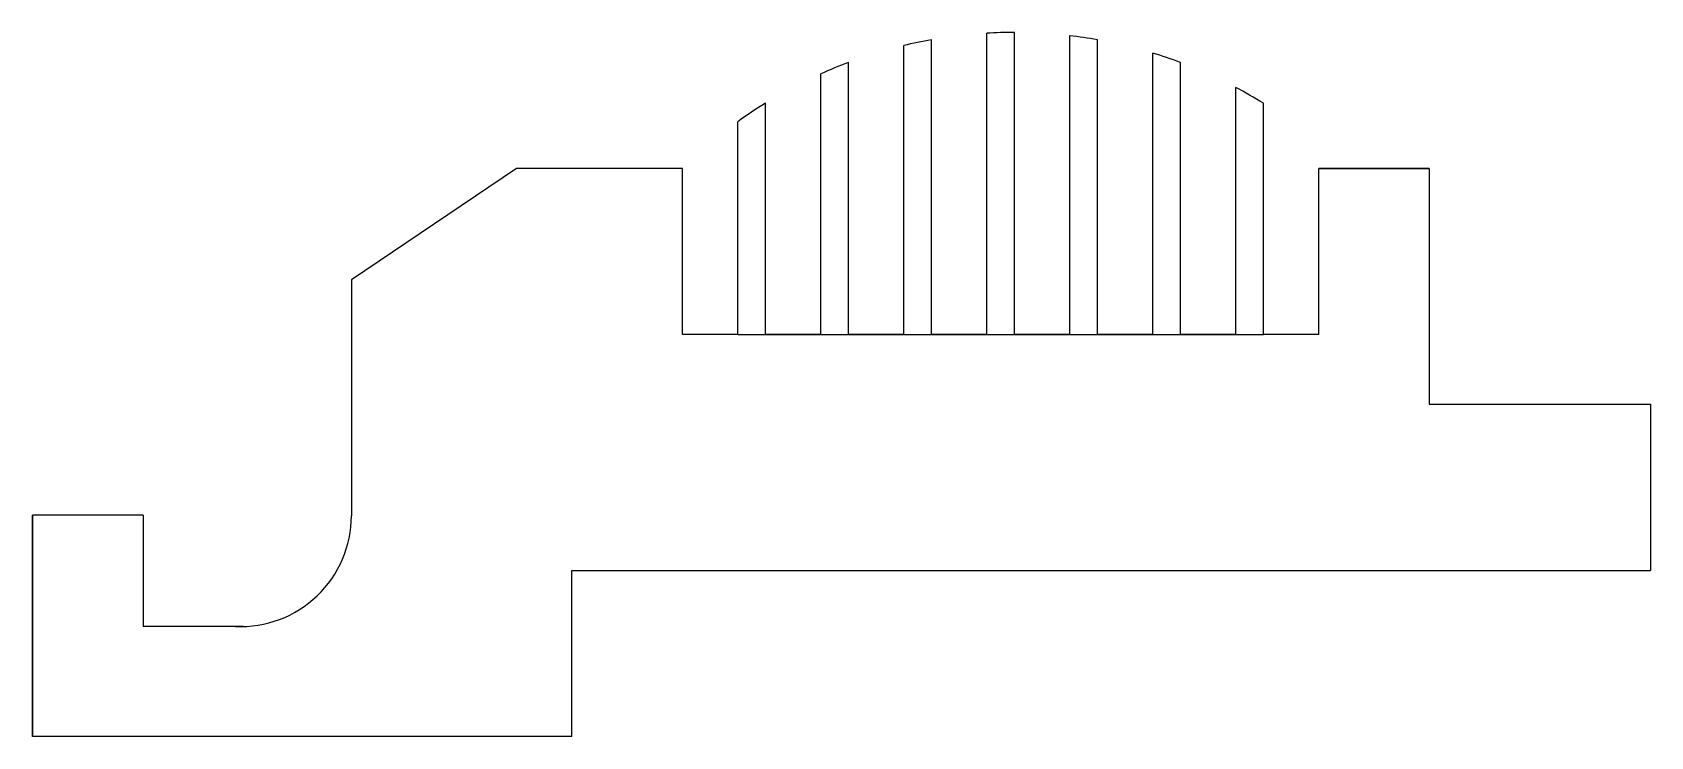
# Model space of a CAD drawing. Header units: millimetres. Extents: x 46 to 76, y 30 to 43.1.
import ezdxf

# ---------------------------------------------------------------- set-up
doc = ezdxf.new("R2010")
doc.units = ezdxf.units.MM
doc.layers.add('Contur', color=1, linetype='Continuous')

msp = doc.modelspace()

# ---------------------------------------------------------------- linework, layer by layer
at = {"layer": 'Contur'}
for p, q in [((62.619, 37.471, 19.544), (62.619, 42.93, 19.544)), ((63.644, 37.471, 19.544), (63.644, 43.05, 19.544)), ((64.157, 37.471, 19.544), (64.157, 43.065, 19.544)), ((65.183, 37.471, 19.544), (65.183, 43.005, 19.544)), ((65.695, 37.471, 19.544), (65.695, 42.93, 19.544)), ((62.106, 37.471, 19.544), (62.106, 42.822, 19.544)), ((66.721, 37.471, 19.544), (66.721, 42.683, 19.544)), ((61.08, 37.471, 19.544), (61.08, 42.509, 19.544)), ((67.234, 37.471, 19.544), (67.234, 42.509, 19.544)), ((60.567, 37.471, 19.544), (60.567, 42.298, 19.544)), ((68.26, 37.471, 19.544), (68.26, 42.048, 19.544)), ((59.542, 37.471, 19.544), (59.542, 41.754, 19.544)), ((68.772, 37.471, 19.544), (68.772, 41.754, 19.544)), ((59.029, 37.471, 19.544), (59.029, 41.412, 19.544)), ((54.926, 40.548, 19.544), (51.865, 38.483, 19.544)), ((58.003, 40.548, 19.544), (54.926, 40.548, 19.544)), ((58.003, 37.471, 19.544), (58.003, 40.548, 19.544)), ((69.798, 37.471, 19.544), (69.798, 40.548, 19.544)), ((70.311, 40.548, 19.544), (69.798, 40.548, 19.544)), ((69.798, 40.548, 19.544), (71.849, 40.548, 19.544)), ((71.849, 40.548, 19.544), (70.311, 40.548, 19.544)), ((71.849, 40.548, 19.544), (71.849, 36.178, 19.544)), ((51.865, 38.483, 19.544), (51.865, 34.114, 19.544)), ((59.029, 37.471, 19.544), (58.003, 37.471, 19.544)), ((59.029, 37.471, 19.544), (68.772, 37.471, 19.544)), ((60.567, 37.471, 19.544), (59.542, 37.471, 19.544)), ((62.106, 37.471, 19.544), (61.08, 37.471, 19.544)), ((63.644, 37.471, 19.544), (62.619, 37.471, 19.544)), ((65.183, 37.471, 19.544), (64.157, 37.471, 19.544)), ((66.721, 37.471, 19.544), (65.695, 37.471, 19.544)), ((68.26, 37.471, 19.544), (67.234, 37.471, 19.544)), ((69.798, 37.471, 19.544), (68.772, 37.471, 19.544)), ((71.849, 36.178, 19.544), (75.952, 36.178, 19.544)), ((75.952, 36.178, 19.544), (75.952, 33.102, 19.544)), ((48.003, 34.127, 19.544), (45.952, 34.127, 19.544)), ((45.952, 30.025, 19.544), (45.952, 34.127, 19.544)), ((45.952, 34.127, 19.544), (45.952, 30.025, 19.544)), ((45.952, 34.127, 19.544), (45.952, 30.025, 19.544)), ((48.003, 34.127, 19.544), (48.003, 32.076, 19.544)), ((55.952, 30.025, 19.544), (55.952, 33.102, 19.544)), ((55.952, 33.102, 19.544), (75.952, 33.102, 19.544)), ((48.003, 32.076, 19.544), (48.003, 32.065, 19.544)), ((49.857, 32.065, 19.544), (48.003, 32.065, 19.544)), ((55.952, 30.025, 19.544), (45.952, 30.025, 19.544))]:
    msp.add_line(p, q, dxfattribs=at)
for centre, radius, start, end in [((64.157, 34.286, 19.544), 8.779, 100.0923, 103.5118), ((64.157, 34.286, 19.544), 8.779, 90, 93.3486), ((64.157, 34.286, 19.544), 8.779, 79.9077, 83.2912), ((64.157, 34.286, 19.544), 8.779, 69.4841, 73.0189), ((64.157, 34.286, 19.544), 8.779, 110.5159, 114.1344), ((64.157, 34.286, 19.544), 8.779, 58.2846, 62.1415), ((64.157, 34.286, 19.544), 8.779, 121.7154, 125.7403), ((49.814, 34.114, 19.544), 2.051, 267.3905, 0)]:
    msp.add_arc(centre, radius, start, end, dxfattribs=at)

doc.saveas('drawing.dxf')
